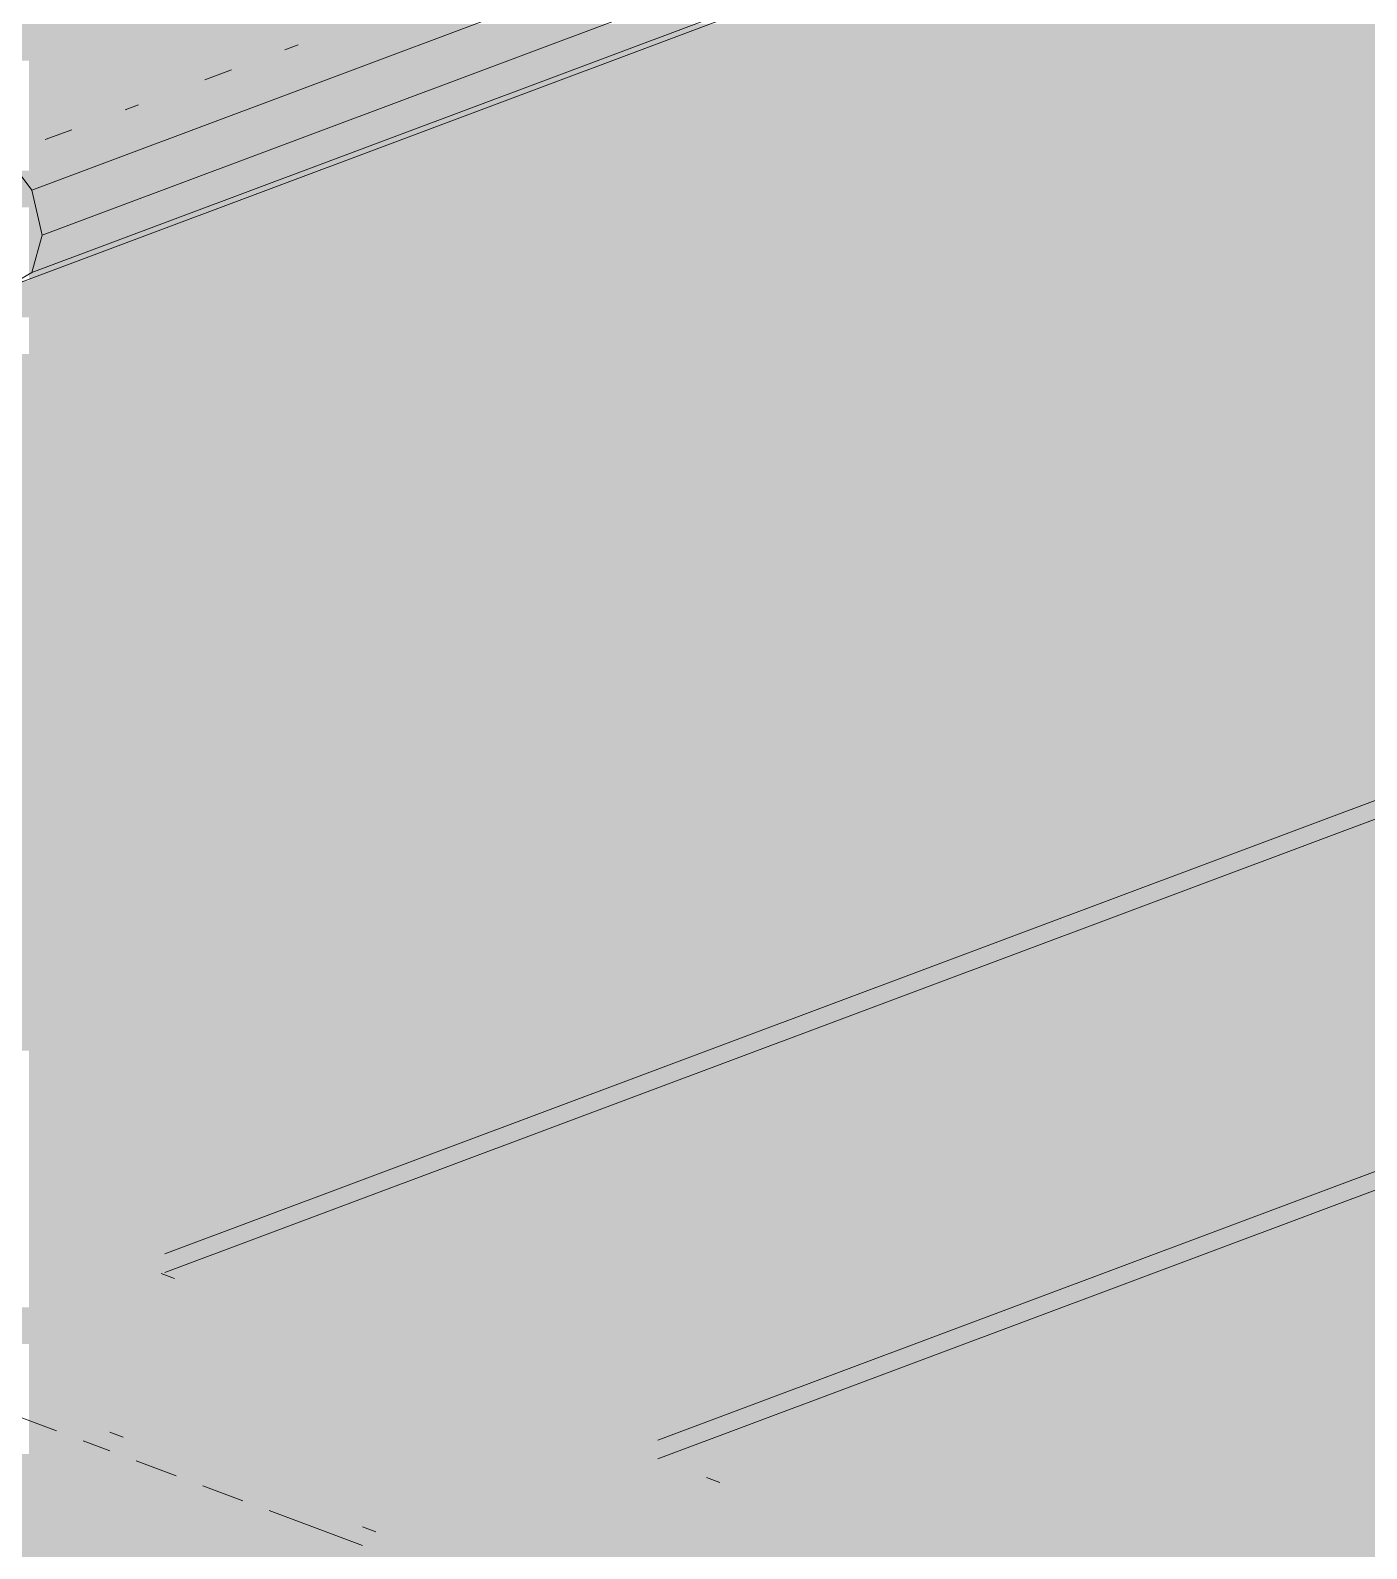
# Paper-space layout '03 3D Building and Roof' of a CAD drawing. Header units: millimetres. Extents: x 5 to 415, y 5 to 292.
# Drawn here: x 85.56 to 91.81, y 56.87 to 63.97 of the extents above; entities that cross this region are included whole.
import ezdxf

# ---------------------------------------------------------------- set-up
doc = ezdxf.new("R2010")
doc.units = ezdxf.units.MM
doc.layers.add('EXISTING', color=7, linetype='Continuous')
doc.layers.add('IMAGES', color=7, linetype='Continuous')

# ---------------------------------------------------------------- blocks, each defined once
blk = doc.blocks.new('SHEET_03')
at = {"layer": 'EXISTING', "color": 250, "lineweight": 9}
for p, q in [((85.5697, 63.2232), (109.993, 72.3723)), ((109.48, 71.9517), (85.6174, 63.0126)), ((85.4447, 62.7656), (109.1203, 71.6347)), ((85.5697, 62.8379), (109.1207, 71.6602)), ((86.7531, 63.8792), (86.8154, 63.9025)), ((86.3793, 63.7392), (86.5039, 63.7858)), ((86.0055, 63.5991), (86.0678, 63.6225)), ((85.6316, 63.4591), (85.7562, 63.5058)), ((85.5697, 63.2232), (85.4447, 63.3891)), ((85.6174, 63.0126), (85.5697, 63.2232)), ((86.1918, 58.2498), (99.277, 63.1516)), ((86.1918, 58.1624), (99.4016, 63.1109)), ((85.5697, 62.8379), (85.6174, 63.0126)), ((85.4447, 62.7656), (85.5697, 62.8379)), ((88.4973, 57.3799), (96.2861, 60.2977)), ((88.4973, 57.2925), (96.2238, 60.1869)), ((86.2366, 58.1357), (86.1745, 58.159)), ((85.6853, 57.4225), (85.4987, 57.4923)), ((85.934, 57.3293), (85.8096, 57.3759)), ((85.934, 57.4167), (85.9961, 57.3934)), ((86.2449, 57.2128), (86.0583, 57.2827)), ((86.5557, 57.0964), (86.3692, 57.1662)), ((88.7859, 57.1807), (88.7238, 57.204)), ((87.1153, 56.8867), (86.6801, 57.0498)), ((87.1153, 56.9741), (87.1775, 56.9508))]:
    blk.add_line(p, q, dxfattribs=at)
at = {"layer": 'IMAGES', "color": 7}
for points in [[(71.6756, 63.8286), (85.8987, 63.8286), (71.6756, 64), (85.8987, 64)], [(85.8987, 63.8286), (86.0701, 63.8286), (85.8987, 64), (86.0701, 64)], [(86.0701, 63.8286), (86.2415, 63.8286), (86.0701, 64), (86.2415, 64)], [(86.2415, 63.8286), (86.4128, 63.8286), (86.2415, 64), (86.4128, 64)], [(86.4128, 63.8286), (86.5842, 63.8286), (86.4128, 64), (86.5842, 64)], [(86.5842, 63.8286), (86.7556, 63.8286), (86.5842, 64), (86.7556, 64)], [(86.7556, 63.8286), (87.7837, 63.8286), (86.7556, 64), (87.7837, 64)], [(87.7837, 63.8286), (88.1265, 63.8286), (87.7837, 64), (88.1265, 64)], [(88.1265, 63.8286), (88.8119, 63.8286), (88.1265, 64), (88.8119, 64)], [(88.8119, 63.8286), (88.9833, 63.8286), (88.8119, 64), (88.9833, 64)], [(88.9833, 63.8286), (89.1546, 63.8286), (88.9833, 64), (89.1546, 64)], [(89.1546, 63.8286), (89.4974, 63.8286), (89.1546, 64), (89.4974, 64)], [(89.4974, 63.8286), (89.6687, 63.8286), (89.4974, 64), (89.6687, 64)], [(89.6687, 63.8286), (96.1805, 63.8286), (89.6687, 64), (96.1805, 64)], [(85.556, 63.6571), (85.7274, 63.6571), (85.556, 63.8286), (85.7274, 63.8286)], [(85.7274, 63.6571), (85.8987, 63.6571), (85.7274, 63.8286), (85.8987, 63.8286)], [(85.8987, 63.6571), (86.0701, 63.6571), (85.8987, 63.8286), (86.0701, 63.8286)], [(86.0701, 63.6571), (86.2415, 63.6571), (86.0701, 63.8286), (86.2415, 63.8286)], [(86.2415, 63.6571), (86.4128, 63.6571), (86.2415, 63.8286), (86.4128, 63.8286)], [(86.4128, 63.6571), (86.5842, 63.6571), (86.4128, 63.8286), (86.5842, 63.8286)], [(86.5842, 63.6571), (86.7556, 63.6571), (86.5842, 63.8286), (86.7556, 63.8286)], [(86.7556, 63.6571), (86.9269, 63.6571), (86.7556, 63.8286), (86.9269, 63.8286)], [(86.9269, 63.6571), (87.6124, 63.6571), (86.9269, 63.8286), (87.6124, 63.8286)], [(87.6124, 63.6571), (87.9551, 63.6571), (87.6124, 63.8286), (87.9551, 63.8286)], [(87.9551, 63.6571), (88.1265, 63.6571), (87.9551, 63.8286), (88.1265, 63.8286)], [(88.1265, 63.6571), (88.4692, 63.6571), (88.1265, 63.8286), (88.4692, 63.8286)], [(88.4692, 63.6571), (88.8119, 63.6571), (88.4692, 63.8286), (88.8119, 63.8286)], [(88.8119, 63.6571), (89.1546, 63.6571), (88.8119, 63.8286), (89.1546, 63.8286)], [(89.1546, 63.6571), (96.6946, 63.6571), (89.1546, 63.8286), (96.6946, 63.8286)], [(85.556, 63.4857), (85.7274, 63.4857), (85.556, 63.6571), (85.7274, 63.6571)], [(85.7274, 63.4857), (85.8987, 63.4857), (85.7274, 63.6571), (85.8987, 63.6571)], [(85.8987, 63.4857), (86.0701, 63.4857), (85.8987, 63.6571), (86.0701, 63.6571)], [(86.0701, 63.4857), (86.2415, 63.4857), (86.0701, 63.6571), (86.2415, 63.6571)], [(86.2415, 63.4857), (86.4128, 63.4857), (86.2415, 63.6571), (86.4128, 63.6571)], [(86.4128, 63.4857), (86.5842, 63.4857), (86.4128, 63.6571), (86.5842, 63.6571)], [(86.5842, 63.4857), (87.0983, 63.4857), (86.5842, 63.6571), (87.0983, 63.6571)], [(87.0983, 63.4857), (87.441, 63.4857), (87.0983, 63.6571), (87.441, 63.6571)], [(87.441, 63.4857), (87.7837, 63.4857), (87.441, 63.6571), (87.7837, 63.6571)], [(87.7837, 63.4857), (87.9551, 63.4857), (87.7837, 63.6571), (87.9551, 63.6571)], [(87.9551, 63.4857), (88.1265, 63.4857), (87.9551, 63.6571), (88.1265, 63.6571)], [(88.1265, 63.4857), (88.2978, 63.4857), (88.1265, 63.6571), (88.2978, 63.6571)], [(88.2978, 63.4857), (88.4692, 63.4857), (88.2978, 63.6571), (88.4692, 63.6571)], [(88.4692, 63.4857), (88.8119, 63.4857), (88.4692, 63.6571), (88.8119, 63.6571)], [(88.8119, 63.4857), (97.0373, 63.4857), (88.8119, 63.6571), (97.0373, 63.6571)], [(85.556, 63.3143), (85.7274, 63.3143), (85.556, 63.4857), (85.7274, 63.4857)], [(85.7274, 63.3143), (85.8987, 63.3143), (85.7274, 63.4857), (85.8987, 63.4857)], [(85.8987, 63.3143), (86.2415, 63.3143), (85.8987, 63.4857), (86.2415, 63.4857)], [(86.2415, 63.3143), (86.5842, 63.3143), (86.2415, 63.4857), (86.5842, 63.4857)], [(86.5842, 63.3143), (86.7556, 63.3143), (86.5842, 63.4857), (86.7556, 63.4857)], [(86.7556, 63.3143), (86.9269, 63.3143), (86.7556, 63.4857), (86.9269, 63.4857)], [(86.9269, 63.3143), (87.2696, 63.3143), (86.9269, 63.4857), (87.2696, 63.4857)], [(87.2696, 63.3143), (87.6124, 63.3143), (87.2696, 63.4857), (87.6124, 63.4857)], [(87.6124, 63.3143), (87.7837, 63.3143), (87.6124, 63.4857), (87.7837, 63.4857)], [(87.7837, 63.3143), (88.1265, 63.3143), (87.7837, 63.4857), (88.1265, 63.4857)], [(88.1265, 63.3143), (97.0373, 63.3143), (88.1265, 63.4857), (97.0373, 63.4857)], [(85.3846, 63.1429), (86.0701, 63.1429), (85.3846, 63.3143), (86.0701, 63.3143)], [(86.0701, 63.1429), (86.5842, 63.1429), (86.0701, 63.3143), (86.5842, 63.3143)], [(86.5842, 63.1429), (86.9269, 63.1429), (86.5842, 63.3143), (86.9269, 63.3143)], [(86.9269, 63.1429), (87.0983, 63.1429), (86.9269, 63.3143), (87.0983, 63.3143)], [(87.0983, 63.1429), (87.2696, 63.1429), (87.0983, 63.3143), (87.2696, 63.3143)], [(87.2696, 63.1429), (87.6124, 63.1429), (87.2696, 63.3143), (87.6124, 63.3143)], [(87.6124, 63.1429), (87.7837, 63.1429), (87.6124, 63.3143), (87.7837, 63.3143)], [(87.7837, 63.1429), (96.6946, 63.1429), (87.7837, 63.3143), (96.6946, 63.3143)], [(85.556, 62.9714), (85.8987, 62.9714), (85.556, 63.1429), (85.8987, 63.1429)], [(85.8987, 62.9714), (86.5842, 62.9714), (85.8987, 63.1429), (86.5842, 63.1429)], [(86.5842, 62.9714), (86.7556, 62.9714), (86.5842, 63.1429), (86.7556, 63.1429)], [(86.7556, 62.9714), (86.9269, 62.9714), (86.7556, 63.1429), (86.9269, 63.1429)], [(86.9269, 62.9714), (87.0983, 62.9714), (86.9269, 63.1429), (87.0983, 63.1429)], [(87.0983, 62.9714), (87.2696, 62.9714), (87.0983, 63.1429), (87.2696, 63.1429)], [(87.2696, 62.9714), (96.0092, 62.9714), (87.2696, 63.1429), (96.0092, 63.1429)], [(85.556, 62.8), (85.7274, 62.8), (85.556, 62.9714), (85.7274, 62.9714)], [(85.7274, 62.8), (85.8987, 62.8), (85.7274, 62.9714), (85.8987, 62.9714)], [(85.8987, 62.8), (86.2415, 62.8), (85.8987, 62.9714), (86.2415, 62.9714)], [(86.2415, 62.8), (86.5842, 62.8), (86.2415, 62.9714), (86.5842, 62.9714)], [(86.5842, 62.8), (86.7556, 62.8), (86.5842, 62.9714), (86.7556, 62.9714)], [(86.7556, 62.8), (95.8378, 62.8), (86.7556, 62.9714), (95.8378, 62.9714)], [(85.3846, 62.6286), (85.8987, 62.6286), (85.3846, 62.8), (85.8987, 62.8)], [(85.8987, 62.6286), (86.2415, 62.6286), (85.8987, 62.8), (86.2415, 62.8)], [(86.2415, 62.6286), (86.5842, 62.6286), (86.2415, 62.8), (86.5842, 62.8)], [(86.5842, 62.6286), (95.1523, 62.6286), (86.5842, 62.8), (95.1523, 62.8)], [(85.556, 62.4571), (85.8987, 62.4571), (85.556, 62.6286), (85.8987, 62.6286)], [(85.8987, 62.4571), (94.6383, 62.4571), (85.8987, 62.6286), (94.6383, 62.6286)], [(75.6169, 62.2857), (94.2955, 62.2857), (75.6169, 62.4571), (94.2955, 62.4571)], [(76.3024, 62.1143), (93.7814, 62.1143), (76.3024, 62.2857), (93.7814, 62.2857)], [(76.6451, 61.9429), (93.2674, 61.9429), (76.6451, 62.1143), (93.2674, 62.1143)], [(76.9879, 61.7714), (92.9246, 61.7714), (76.9879, 61.9429), (92.9246, 61.9429)], [(77.5019, 61.6), (92.4105, 61.6), (77.5019, 61.7714), (92.4105, 61.7714)], [(78.1874, 61.4286), (92.0678, 61.4286), (78.1874, 61.6), (92.0678, 61.6)], [(78.3588, 61.2571), (91.7251, 61.2571), (78.3588, 61.4286), (91.7251, 61.4286)], [(91.7251, 61.0857), (91.8964, 61.0857), (91.7251, 61.4286), (91.8964, 61.4286)], [(78.8728, 61.0857), (91.0396, 61.0857), (78.8728, 61.2571), (91.0396, 61.2571)], [(91.0396, 61.0857), (91.211, 61.0857), (91.0396, 61.2571), (91.211, 61.2571)], [(91.211, 61.0857), (91.3824, 61.0857), (91.211, 61.2571), (91.3824, 61.2571)], [(91.3824, 61.0857), (91.5537, 61.0857), (91.3824, 61.2571), (91.5537, 61.2571)], [(91.5537, 61.0857), (91.7251, 61.0857), (91.5537, 61.2571), (91.7251, 61.2571)], [(79.2156, 60.9143), (90.6969, 60.9143), (79.2156, 61.0857), (90.6969, 61.0857)], [(90.6969, 60.9143), (91.0396, 60.9143), (90.6969, 61.0857), (91.0396, 61.0857)], [(91.0396, 60.9143), (91.211, 60.9143), (91.0396, 61.0857), (91.211, 61.0857)], [(91.211, 60.9143), (91.3824, 60.9143), (91.211, 61.0857), (91.3824, 61.0857)], [(91.3824, 60.9143), (91.5537, 60.9143), (91.3824, 61.0857), (91.5537, 61.0857)], [(91.5537, 60.9143), (91.7251, 60.9143), (91.5537, 61.0857), (91.7251, 61.0857)], [(91.7251, 60.9143), (92.0678, 60.9143), (91.7251, 61.0857), (92.0678, 61.0857)], [(79.901, 60.7429), (90.0115, 60.7429), (79.901, 60.9143), (90.0115, 60.9143)], [(90.0115, 60.7429), (90.3542, 60.7429), (90.0115, 60.9143), (90.3542, 60.9143)], [(90.3542, 60.7429), (90.5255, 60.7429), (90.3542, 60.9143), (90.5255, 60.9143)], [(90.5255, 60.7429), (90.6969, 60.7429), (90.5255, 60.9143), (90.6969, 60.9143)], [(90.6969, 60.7429), (90.8683, 60.7429), (90.6969, 60.9143), (90.8683, 60.9143)], [(90.8683, 60.7429), (91.0396, 60.7429), (90.8683, 60.9143), (91.0396, 60.9143)], [(91.0396, 60.7429), (91.211, 60.7429), (91.0396, 60.9143), (91.211, 60.9143)], [(91.211, 60.7429), (92.4105, 60.7429), (91.211, 60.9143), (92.4105, 60.9143)], [(80.4151, 60.5714), (89.8401, 60.5714), (80.4151, 60.7429), (89.8401, 60.7429)], [(89.8401, 60.5714), (90.0115, 60.5714), (89.8401, 60.7429), (90.0115, 60.7429)], [(90.0115, 60.5714), (90.3542, 60.5714), (90.0115, 60.7429), (90.3542, 60.7429)], [(90.3542, 60.5714), (90.5255, 60.5714), (90.3542, 60.7429), (90.5255, 60.7429)], [(90.5255, 60.5714), (90.6969, 60.5714), (90.5255, 60.7429), (90.6969, 60.7429)], [(90.6969, 60.5714), (90.8683, 60.5714), (90.6969, 60.7429), (90.8683, 60.7429)], [(90.8683, 60.5714), (91.8964, 60.5714), (90.8683, 60.7429), (91.8964, 60.7429)], [(80.7578, 60.4), (89.326, 60.4), (80.7578, 60.5714), (89.326, 60.5714)], [(89.326, 60.4), (89.4974, 60.4), (89.326, 60.5714), (89.4974, 60.5714)], [(89.4974, 60.4), (89.6687, 60.4), (89.4974, 60.5714), (89.6687, 60.5714)], [(89.6687, 60.4), (89.8401, 60.4), (89.6687, 60.5714), (89.8401, 60.5714)], [(89.8401, 60.4), (90.0115, 60.4), (89.8401, 60.5714), (90.0115, 60.5714)], [(90.0115, 60.4), (90.1828, 60.4), (90.0115, 60.5714), (90.1828, 60.5714)], [(90.1828, 60.4), (90.3542, 60.4), (90.1828, 60.5714), (90.3542, 60.5714)], [(90.3542, 60.4), (90.5255, 60.4), (90.3542, 60.5714), (90.5255, 60.5714)], [(90.5255, 60.4), (91.5537, 60.4), (90.5255, 60.5714), (91.5537, 60.5714)], [(91.5537, 60.4), (91.7251, 60.4), (91.5537, 60.5714), (91.7251, 60.5714)], [(91.7251, 60.4), (91.8964, 60.4), (91.7251, 60.5714), (91.8964, 60.5714)], [(81.2719, 60.2286), (88.6405, 60.2286), (81.2719, 60.4), (88.6405, 60.4)], [(88.6405, 60.2286), (88.8119, 60.2286), (88.6405, 60.4), (88.8119, 60.4)], [(88.8119, 60.2286), (88.9833, 60.2286), (88.8119, 60.4), (88.9833, 60.4)], [(88.9833, 60.2286), (89.1546, 60.2286), (88.9833, 60.4), (89.1546, 60.4)], [(89.1546, 60.2286), (89.326, 60.2286), (89.1546, 60.4), (89.326, 60.4)], [(89.326, 60.2286), (89.6687, 60.2286), (89.326, 60.4), (89.6687, 60.4)], [(89.6687, 60.2286), (90.0115, 60.2286), (89.6687, 60.4), (90.0115, 60.4)], [(90.0115, 60.2286), (90.3542, 60.2286), (90.0115, 60.4), (90.3542, 60.4)], [(90.3542, 60.2286), (91.0396, 60.2286), (90.3542, 60.4), (91.0396, 60.4)], [(91.0396, 60.2286), (91.211, 60.2286), (91.0396, 60.4), (91.211, 60.4)], [(91.211, 60.2286), (91.3824, 60.2286), (91.211, 60.4), (91.3824, 60.4)], [(91.3824, 60.2286), (91.5537, 60.2286), (91.3824, 60.4), (91.5537, 60.4)], [(91.5537, 60.2286), (91.7251, 60.2286), (91.5537, 60.4), (91.7251, 60.4)], [(91.7251, 60.0571), (91.8964, 60.0571), (91.7251, 60.4), (91.8964, 60.4)], [(81.4433, 60.0571), (88.6405, 60.0571), (81.4433, 60.2286), (88.6405, 60.2286)], [(88.6405, 60.0571), (88.9833, 60.0571), (88.6405, 60.2286), (88.9833, 60.2286)], [(88.9833, 60.0571), (89.1546, 60.0571), (88.9833, 60.2286), (89.1546, 60.2286)], [(89.1546, 60.0571), (89.326, 60.0571), (89.1546, 60.2286), (89.326, 60.2286)], [(89.326, 60.0571), (89.4974, 60.0571), (89.326, 60.2286), (89.4974, 60.2286)], [(89.4974, 60.0571), (90.6969, 60.0571), (89.4974, 60.2286), (90.6969, 60.2286)], [(90.6969, 60.0571), (90.8683, 60.0571), (90.6969, 60.2286), (90.8683, 60.2286)], [(90.8683, 60.0571), (91.0396, 60.0571), (90.8683, 60.2286), (91.0396, 60.2286)], [(91.0396, 60.0571), (91.211, 60.0571), (91.0396, 60.2286), (91.211, 60.2286)], [(91.211, 60.0571), (91.3824, 60.0571), (91.211, 60.2286), (91.3824, 60.2286)], [(91.3824, 60.0571), (91.7251, 60.0571), (91.3824, 60.2286), (91.7251, 60.2286)], [(82.1287, 59.8857), (87.9551, 59.8857), (82.1287, 60.0571), (87.9551, 60.0571)], [(87.9551, 59.8857), (88.1265, 59.8857), (87.9551, 60.0571), (88.1265, 60.0571)], [(88.1265, 59.7143), (88.2978, 59.7143), (88.1265, 60.0571), (88.2978, 60.0571)], [(88.2978, 59.8857), (88.4692, 59.8857), (88.2978, 60.0571), (88.4692, 60.0571)], [(88.4692, 59.8857), (88.6405, 59.8857), (88.4692, 60.0571), (88.6405, 60.0571)], [(88.6405, 59.8857), (88.8119, 59.8857), (88.6405, 60.0571), (88.8119, 60.0571)], [(88.8119, 59.8857), (88.9833, 59.8857), (88.8119, 60.0571), (88.9833, 60.0571)], [(88.9833, 59.8857), (89.1546, 59.8857), (88.9833, 60.0571), (89.1546, 60.0571)], [(89.1546, 59.8857), (90.1828, 59.8857), (89.1546, 60.0571), (90.1828, 60.0571)], [(90.1828, 59.8857), (90.3542, 59.8857), (90.1828, 60.0571), (90.3542, 60.0571)], [(90.3542, 59.8857), (90.5255, 59.8857), (90.3542, 60.0571), (90.5255, 60.0571)], [(90.5255, 59.8857), (90.6969, 59.8857), (90.5255, 60.0571), (90.6969, 60.0571)], [(90.6969, 59.8857), (90.8683, 59.8857), (90.6969, 60.0571), (90.8683, 60.0571)], [(90.8683, 59.8857), (91.0396, 59.8857), (90.8683, 60.0571), (91.0396, 60.0571)], [(91.0396, 59.8857), (91.211, 59.8857), (91.0396, 60.0571), (91.211, 60.0571)], [(91.211, 59.8857), (91.3824, 59.8857), (91.211, 60.0571), (91.3824, 60.0571)], [(91.3824, 59.8857), (91.5537, 59.8857), (91.3824, 60.0571), (91.5537, 60.0571)], [(91.5537, 59.8857), (91.7251, 59.8857), (91.5537, 60.0571), (91.7251, 60.0571)], [(91.7251, 59.8857), (92.0678, 59.8857), (91.7251, 60.0571), (92.0678, 60.0571)], [(82.6428, 59.7143), (87.7837, 59.7143), (82.6428, 59.8857), (87.7837, 59.8857)], [(87.7837, 59.7143), (87.9551, 59.7143), (87.7837, 59.8857), (87.9551, 59.8857)], [(87.9551, 59.7143), (88.1265, 59.7143), (87.9551, 59.8857), (88.1265, 59.8857)], [(88.2978, 59.7143), (88.4692, 59.7143), (88.2978, 59.8857), (88.4692, 59.8857)], [(88.4692, 59.7143), (88.9833, 59.7143), (88.4692, 59.8857), (88.9833, 59.8857)], [(88.9833, 59.7143), (89.6687, 59.7143), (88.9833, 59.8857), (89.6687, 59.8857)], [(89.6687, 59.7143), (89.8401, 59.7143), (89.6687, 59.8857), (89.8401, 59.8857)], [(89.8401, 59.7143), (90.0115, 59.7143), (89.8401, 59.8857), (90.0115, 59.8857)], [(90.0115, 59.7143), (90.1828, 59.7143), (90.0115, 59.8857), (90.1828, 59.8857)], [(90.1828, 59.7143), (90.3542, 59.7143), (90.1828, 59.8857), (90.3542, 59.8857)], [(90.3542, 59.5429), (90.5255, 59.5429), (90.3542, 59.8857), (90.5255, 59.8857)], [(90.5255, 59.7143), (90.6969, 59.7143), (90.5255, 59.8857), (90.6969, 59.8857)], [(90.6969, 59.7143), (91.0396, 59.7143), (90.6969, 59.8857), (91.0396, 59.8857)], [(91.0396, 59.7143), (91.3824, 59.7143), (91.0396, 59.8857), (91.3824, 59.8857)], [(91.3824, 59.7143), (91.7251, 59.7143), (91.3824, 59.8857), (91.7251, 59.8857)], [(91.7251, 59.7143), (93.2674, 59.7143), (91.7251, 59.8857), (93.2674, 59.8857)], [(82.9856, 59.5429), (86.9269, 59.5429), (82.9856, 59.7143), (86.9269, 59.7143)], [(86.9269, 59.5429), (87.441, 59.5429), (86.9269, 59.7143), (87.441, 59.7143)], [(87.441, 59.5429), (87.6124, 59.5429), (87.441, 59.7143), (87.6124, 59.7143)], [(87.6124, 59.5429), (87.7837, 59.5429), (87.6124, 59.7143), (87.7837, 59.7143)], [(87.7837, 59.5429), (88.1265, 59.5429), (87.7837, 59.7143), (88.1265, 59.7143)], [(88.1265, 59.5429), (88.2978, 59.5429), (88.1265, 59.7143), (88.2978, 59.7143)], [(88.2978, 59.5429), (89.1546, 59.5429), (88.2978, 59.7143), (89.1546, 59.7143)], [(89.1546, 59.5429), (89.326, 59.5429), (89.1546, 59.7143), (89.326, 59.7143)], [(89.326, 59.5429), (89.4974, 59.5429), (89.326, 59.7143), (89.4974, 59.7143)], [(89.4974, 59.5429), (89.6687, 59.5429), (89.4974, 59.7143), (89.6687, 59.7143)], [(89.6687, 59.5429), (89.8401, 59.5429), (89.6687, 59.7143), (89.8401, 59.7143)], [(89.8401, 59.5429), (90.3542, 59.5429), (89.8401, 59.7143), (90.3542, 59.7143)], [(90.5255, 59.5429), (90.6969, 59.5429), (90.5255, 59.7143), (90.6969, 59.7143)], [(90.6969, 59.5429), (91.0396, 59.5429), (90.6969, 59.7143), (91.0396, 59.7143)], [(91.0396, 59.5429), (92.7533, 59.5429), (91.0396, 59.7143), (92.7533, 59.7143)], [(83.4997, 59.3714), (86.4128, 59.3714), (83.4997, 59.5429), (86.4128, 59.5429)], [(86.4128, 59.3714), (86.9269, 59.3714), (86.4128, 59.5429), (86.9269, 59.5429)], [(86.9269, 59.3714), (87.2696, 59.3714), (86.9269, 59.5429), (87.2696, 59.5429)], [(87.2696, 59.3714), (87.441, 59.3714), (87.2696, 59.5429), (87.441, 59.5429)], [(87.441, 59.3714), (88.8119, 59.3714), (87.441, 59.5429), (88.8119, 59.5429)], [(88.8119, 59.3714), (88.9833, 59.3714), (88.8119, 59.5429), (88.9833, 59.5429)], [(88.9833, 59.3714), (89.1546, 59.3714), (88.9833, 59.5429), (89.1546, 59.5429)], [(89.1546, 59.3714), (89.326, 59.3714), (89.1546, 59.5429), (89.326, 59.5429)], [(89.326, 59.3714), (89.4974, 59.3714), (89.326, 59.5429), (89.4974, 59.5429)], [(89.4974, 59.2), (89.6687, 59.2), (89.4974, 59.5429), (89.6687, 59.5429)], [(89.6687, 59.3714), (89.8401, 59.3714), (89.6687, 59.5429), (89.8401, 59.5429)], [(89.8401, 59.3714), (90.0115, 59.3714), (89.8401, 59.5429), (90.0115, 59.5429)], [(90.0115, 59.3714), (90.1828, 59.3714), (90.0115, 59.5429), (90.1828, 59.5429)], [(90.1828, 59.3714), (90.6969, 59.3714), (90.1828, 59.5429), (90.6969, 59.5429)], [(90.6969, 59.3714), (92.2392, 59.3714), (90.6969, 59.5429), (92.2392, 59.5429)], [(84.1851, 59.2), (86.0701, 59.2), (84.1851, 59.3714), (86.0701, 59.3714)], [(86.0701, 59.2), (86.2415, 59.2), (86.0701, 59.3714), (86.2415, 59.3714)], [(86.2415, 59.2), (86.4128, 59.2), (86.2415, 59.3714), (86.4128, 59.3714)], [(86.4128, 59.2), (86.7556, 59.2), (86.4128, 59.3714), (86.7556, 59.3714)], [(86.7556, 59.2), (86.9269, 59.2), (86.7556, 59.3714), (86.9269, 59.3714)], [(86.9269, 59.2), (87.2696, 59.2), (86.9269, 59.3714), (87.2696, 59.3714)], [(87.2696, 59.2), (87.441, 59.2), (87.2696, 59.3714), (87.441, 59.3714)], [(87.441, 59.2), (88.2978, 59.2), (87.441, 59.3714), (88.2978, 59.3714)], [(88.2978, 59.2), (88.4692, 59.2), (88.2978, 59.3714), (88.4692, 59.3714)], [(88.4692, 59.2), (88.6405, 59.2), (88.4692, 59.3714), (88.6405, 59.3714)], [(88.6405, 59.2), (88.8119, 59.2), (88.6405, 59.3714), (88.8119, 59.3714)], [(88.8119, 59.2), (88.9833, 59.2), (88.8119, 59.3714), (88.9833, 59.3714)], [(88.9833, 59.2), (89.4974, 59.2), (88.9833, 59.3714), (89.4974, 59.3714)], [(89.6687, 59.2), (89.8401, 59.2), (89.6687, 59.3714), (89.8401, 59.3714)], [(89.8401, 59.2), (90.1828, 59.2), (89.8401, 59.3714), (90.1828, 59.3714)], [(90.1828, 59.2), (91.8964, 59.2), (90.1828, 59.3714), (91.8964, 59.3714)], [(85.556, 59.0286), (86.0701, 59.0286), (85.556, 59.2), (86.0701, 59.2)], [(86.0701, 59.0286), (86.2415, 59.0286), (86.0701, 59.2), (86.2415, 59.2)], [(86.2415, 59.0286), (86.4128, 59.0286), (86.2415, 59.2), (86.4128, 59.2)], [(86.4128, 59.0286), (86.5842, 59.0286), (86.4128, 59.2), (86.5842, 59.2)], [(86.5842, 59.0286), (86.7556, 59.0286), (86.5842, 59.2), (86.7556, 59.2)], [(86.7556, 59.0286), (86.9269, 59.0286), (86.7556, 59.2), (86.9269, 59.2)], [(86.9269, 59.0286), (87.7837, 59.0286), (86.9269, 59.2), (87.7837, 59.2)], [(87.7837, 59.0286), (87.9551, 59.0286), (87.7837, 59.2), (87.9551, 59.2)], [(87.9551, 59.0286), (88.1265, 59.0286), (87.9551, 59.2), (88.1265, 59.2)], [(88.1265, 59.0286), (88.2978, 59.0286), (88.1265, 59.2), (88.2978, 59.2)], [(88.2978, 59.0286), (88.4692, 59.0286), (88.2978, 59.2), (88.4692, 59.2)], [(88.4692, 59.0286), (88.6405, 59.0286), (88.4692, 59.2), (88.6405, 59.2)], [(88.6405, 59.0286), (88.8119, 59.0286), (88.6405, 59.2), (88.8119, 59.2)], [(88.8119, 59.0286), (88.9833, 59.0286), (88.8119, 59.2), (88.9833, 59.2)], [(88.9833, 59.0286), (89.1546, 59.0286), (88.9833, 59.2), (89.1546, 59.2)], [(89.1546, 59.0286), (89.326, 59.0286), (89.1546, 59.2), (89.326, 59.2)], [(89.326, 59.0286), (89.8401, 59.0286), (89.326, 59.2), (89.8401, 59.2)], [(89.8401, 59.0286), (91.3824, 59.0286), (89.8401, 59.2), (91.3824, 59.2)], [(91.3824, 59.0286), (91.7251, 59.0286), (91.3824, 59.2), (91.7251, 59.2)], [(91.7251, 59.0286), (91.8964, 59.0286), (91.7251, 59.2), (91.8964, 59.2)], [(85.556, 58.8571), (85.8987, 58.8571), (85.556, 59.0286), (85.8987, 59.0286)], [(85.8987, 58.8571), (86.4128, 58.8571), (85.8987, 59.0286), (86.4128, 59.0286)], [(86.4128, 58.8571), (86.7556, 58.8571), (86.4128, 59.0286), (86.7556, 59.0286)], [(86.7556, 58.8571), (87.2696, 58.8571), (86.7556, 59.0286), (87.2696, 59.0286)], [(87.2696, 58.8571), (87.6124, 58.8571), (87.2696, 59.0286), (87.6124, 59.0286)], [(87.6124, 58.8571), (87.7837, 58.8571), (87.6124, 59.0286), (87.7837, 59.0286)], [(87.7837, 58.8571), (87.9551, 58.8571), (87.7837, 59.0286), (87.9551, 59.0286)], [(87.9551, 58.8571), (88.1265, 58.8571), (87.9551, 59.0286), (88.1265, 59.0286)], [(88.1265, 58.8571), (88.2978, 58.8571), (88.1265, 59.0286), (88.2978, 59.0286)], [(88.2978, 58.8571), (88.4692, 58.8571), (88.2978, 59.0286), (88.4692, 59.0286)], [(88.4692, 58.8571), (88.8119, 58.8571), (88.4692, 59.0286), (88.8119, 59.0286)], [(88.8119, 58.8571), (88.9833, 58.8571), (88.8119, 59.0286), (88.9833, 59.0286)], [(88.9833, 58.8571), (89.1546, 58.8571), (88.9833, 59.0286), (89.1546, 59.0286)], [(89.1546, 58.8571), (89.326, 58.8571), (89.1546, 59.0286), (89.326, 59.0286)], [(89.326, 58.8571), (90.8683, 58.8571), (89.326, 59.0286), (90.8683, 59.0286)], [(90.8683, 58.8571), (91.0396, 58.8571), (90.8683, 59.0286), (91.0396, 59.0286)], [(91.0396, 58.8571), (91.211, 58.8571), (91.0396, 59.0286), (91.211, 59.0286)], [(91.211, 58.8571), (91.3824, 58.8571), (91.211, 59.0286), (91.3824, 59.0286)], [(91.3824, 58.8571), (91.5537, 58.8571), (91.3824, 59.0286), (91.5537, 59.0286)], [(91.5537, 58.8571), (91.7251, 58.8571), (91.5537, 59.0286), (91.7251, 59.0286)], [(91.7251, 58.8571), (92.0678, 58.8571), (91.7251, 59.0286), (92.0678, 59.0286)], [(85.556, 58.6857), (85.8987, 58.6857), (85.556, 58.8571), (85.8987, 58.8571)], [(85.8987, 58.6857), (86.0701, 58.6857), (85.8987, 58.8571), (86.0701, 58.8571)], [(86.0701, 58.6857), (86.9269, 58.6857), (86.0701, 58.8571), (86.9269, 58.8571)], [(86.9269, 58.6857), (87.0983, 58.6857), (86.9269, 58.8571), (87.0983, 58.8571)], [(87.0983, 58.6857), (87.2696, 58.6857), (87.0983, 58.8571), (87.2696, 58.8571)], [(87.2696, 58.6857), (87.441, 58.6857), (87.2696, 58.8571), (87.441, 58.8571)], [(87.441, 58.6857), (87.6124, 58.6857), (87.441, 58.8571), (87.6124, 58.8571)], [(87.6124, 58.6857), (87.7837, 58.6857), (87.6124, 58.8571), (87.7837, 58.8571)], [(87.7837, 58.6857), (87.9551, 58.6857), (87.7837, 58.8571), (87.9551, 58.8571)], [(87.9551, 58.6857), (88.1265, 58.6857), (87.9551, 58.8571), (88.1265, 58.8571)], [(88.1265, 58.6857), (88.2978, 58.6857), (88.1265, 58.8571), (88.2978, 58.8571)], [(88.2978, 58.6857), (88.4692, 58.6857), (88.2978, 58.8571), (88.4692, 58.8571)], [(88.4692, 58.6857), (88.8119, 58.6857), (88.4692, 58.8571), (88.8119, 58.8571)], [(88.8119, 58.6857), (90.5255, 58.6857), (88.8119, 58.8571), (90.5255, 58.8571)], [(90.5255, 58.6857), (90.6969, 58.6857), (90.5255, 58.8571), (90.6969, 58.8571)], [(90.6969, 58.6857), (90.8683, 58.6857), (90.6969, 58.8571), (90.8683, 58.8571)], [(90.8683, 58.6857), (91.0396, 58.6857), (90.8683, 58.8571), (91.0396, 58.8571)], [(91.0396, 58.6857), (91.211, 58.6857), (91.0396, 58.8571), (91.211, 58.8571)], [(91.211, 58.6857), (91.3824, 58.6857), (91.211, 58.8571), (91.3824, 58.8571)], [(91.3824, 58.6857), (91.5537, 58.6857), (91.3824, 58.8571), (91.5537, 58.8571)], [(91.5537, 58.6857), (91.7251, 58.6857), (91.5537, 58.8571), (91.7251, 58.8571)], [(91.7251, 58.6857), (91.8964, 58.6857), (91.7251, 58.8571), (91.8964, 58.8571)], [(85.556, 58.5143), (85.8987, 58.5143), (85.556, 58.6857), (85.8987, 58.6857)], [(85.8987, 58.5143), (86.4128, 58.5143), (85.8987, 58.6857), (86.4128, 58.6857)], [(86.4128, 58.5143), (86.5842, 58.5143), (86.4128, 58.6857), (86.5842, 58.6857)], [(86.5842, 58.5143), (86.7556, 58.5143), (86.5842, 58.6857), (86.7556, 58.6857)], [(86.7556, 58.5143), (86.9269, 58.5143), (86.7556, 58.6857), (86.9269, 58.6857)], [(86.9269, 58.5143), (87.0983, 58.5143), (86.9269, 58.6857), (87.0983, 58.6857)], [(87.0983, 58.3429), (87.2696, 58.3429), (87.0983, 58.6857), (87.2696, 58.6857)], [(87.2696, 58.5143), (87.6124, 58.5143), (87.2696, 58.6857), (87.6124, 58.6857)], [(87.6124, 58.5143), (87.7837, 58.5143), (87.6124, 58.6857), (87.7837, 58.6857)], [(87.7837, 58.5143), (87.9551, 58.5143), (87.7837, 58.6857), (87.9551, 58.6857)], [(87.9551, 58.5143), (88.4692, 58.5143), (87.9551, 58.6857), (88.4692, 58.6857)], [(88.4692, 58.5143), (90.0115, 58.5143), (88.4692, 58.6857), (90.0115, 58.6857)], [(90.0115, 58.5143), (90.1828, 58.5143), (90.0115, 58.6857), (90.1828, 58.6857)], [(90.1828, 58.5143), (90.3542, 58.5143), (90.1828, 58.6857), (90.3542, 58.6857)], [(90.3542, 58.5143), (90.5255, 58.5143), (90.3542, 58.6857), (90.5255, 58.6857)], [(90.5255, 58.5143), (90.6969, 58.5143), (90.5255, 58.6857), (90.6969, 58.6857)], [(90.6969, 58.5143), (90.8683, 58.5143), (90.6969, 58.6857), (90.8683, 58.6857)], [(90.8683, 58.5143), (91.0396, 58.5143), (90.8683, 58.6857), (91.0396, 58.6857)], [(91.0396, 58.5143), (91.211, 58.5143), (91.0396, 58.6857), (91.211, 58.6857)], [(91.211, 58.5143), (91.3824, 58.5143), (91.211, 58.6857), (91.3824, 58.6857)], [(91.3824, 58.5143), (91.5537, 58.5143), (91.3824, 58.6857), (91.5537, 58.6857)], [(91.5537, 58.5143), (91.7251, 58.5143), (91.5537, 58.6857), (91.7251, 58.6857)], [(91.7251, 58.5143), (91.8964, 58.5143), (91.7251, 58.6857), (91.8964, 58.6857)], [(85.556, 58.1714), (85.7274, 58.1714), (85.556, 58.5143), (85.7274, 58.5143)], [(85.7274, 58.1714), (85.8987, 58.1714), (85.7274, 58.5143), (85.8987, 58.5143)], [(85.8987, 58.3429), (86.0701, 58.3429), (85.8987, 58.5143), (86.0701, 58.5143)], [(86.0701, 58.3429), (86.2415, 58.3429), (86.0701, 58.5143), (86.2415, 58.5143)], [(86.2415, 58.3429), (86.4128, 58.3429), (86.2415, 58.5143), (86.4128, 58.5143)], [(86.4128, 58.3429), (86.5842, 58.3429), (86.4128, 58.5143), (86.5842, 58.5143)], [(86.5842, 58.3429), (86.7556, 58.3429), (86.5842, 58.5143), (86.7556, 58.5143)], [(86.7556, 58.3429), (87.0983, 58.3429), (86.7556, 58.5143), (87.0983, 58.5143)], [(87.2696, 58.3429), (87.6124, 58.3429), (87.2696, 58.5143), (87.6124, 58.5143)], [(87.6124, 58.3429), (87.7837, 58.3429), (87.6124, 58.5143), (87.7837, 58.5143)], [(87.7837, 58.3429), (89.6687, 58.3429), (87.7837, 58.5143), (89.6687, 58.5143)], [(89.6687, 58.3429), (90.0115, 58.3429), (89.6687, 58.5143), (90.0115, 58.5143)], [(90.0115, 58.3429), (90.1828, 58.3429), (90.0115, 58.5143), (90.1828, 58.5143)], [(90.1828, 58.3429), (90.3542, 58.3429), (90.1828, 58.5143), (90.3542, 58.5143)], [(90.3542, 58.3429), (90.6969, 58.3429), (90.3542, 58.5143), (90.6969, 58.5143)], [(90.6969, 58.3429), (90.8683, 58.3429), (90.6969, 58.5143), (90.8683, 58.5143)], [(90.8683, 58.3429), (91.0396, 58.3429), (90.8683, 58.5143), (91.0396, 58.5143)], [(91.0396, 58.3429), (91.211, 58.3429), (91.0396, 58.5143), (91.211, 58.5143)], [(91.211, 58.3429), (91.3824, 58.3429), (91.211, 58.5143), (91.3824, 58.5143)], [(91.3824, 58.3429), (91.8964, 58.3429), (91.3824, 58.5143), (91.8964, 58.5143)], [(85.8987, 58.1714), (86.2415, 58.1714), (85.8987, 58.3429), (86.2415, 58.3429)], [(86.2415, 58.1714), (86.4128, 58.1714), (86.2415, 58.3429), (86.4128, 58.3429)], [(86.4128, 58.1714), (86.7556, 58.1714), (86.4128, 58.3429), (86.7556, 58.3429)], [(86.7556, 58.1714), (87.0983, 58.1714), (86.7556, 58.3429), (87.0983, 58.3429)], [(87.0983, 58.1714), (87.441, 58.1714), (87.0983, 58.3429), (87.441, 58.3429)], [(87.441, 58.1714), (89.326, 58.1714), (87.441, 58.3429), (89.326, 58.3429)], [(89.326, 58.1714), (89.6687, 58.1714), (89.326, 58.3429), (89.6687, 58.3429)], [(89.6687, 58.1714), (90.0115, 58.1714), (89.6687, 58.3429), (90.0115, 58.3429)], [(90.0115, 58.1714), (90.1828, 58.1714), (90.0115, 58.3429), (90.1828, 58.3429)], [(90.1828, 58.1714), (90.5255, 58.1714), (90.1828, 58.3429), (90.5255, 58.3429)], [(90.5255, 58.1714), (90.6969, 58.1714), (90.5255, 58.3429), (90.6969, 58.3429)], [(90.6969, 58.1714), (90.8683, 58.1714), (90.6969, 58.3429), (90.8683, 58.3429)], [(90.8683, 58), (91.0396, 58), (90.8683, 58.3429), (91.0396, 58.3429)], [(91.0396, 58.1714), (91.3824, 58.1714), (91.0396, 58.3429), (91.3824, 58.3429)], [(91.3824, 58.1714), (91.5537, 58.1714), (91.3824, 58.3429), (91.5537, 58.3429)], [(91.5537, 58.1714), (91.7251, 58.1714), (91.5537, 58.3429), (91.7251, 58.3429)], [(91.7251, 58.1714), (91.8964, 58.1714), (91.7251, 58.3429), (91.8964, 58.3429)], [(85.556, 58), (85.7274, 58), (85.556, 58.1714), (85.7274, 58.1714)], [(85.7274, 58), (85.8987, 58), (85.7274, 58.1714), (85.8987, 58.1714)], [(85.8987, 58), (86.0701, 58), (85.8987, 58.1714), (86.0701, 58.1714)], [(86.0701, 58), (86.2415, 58), (86.0701, 58.1714), (86.2415, 58.1714)], [(86.2415, 58), (86.5842, 58), (86.2415, 58.1714), (86.5842, 58.1714)], [(86.5842, 58), (86.7556, 58), (86.5842, 58.1714), (86.7556, 58.1714)], [(86.7556, 58), (87.0983, 58), (86.7556, 58.1714), (87.0983, 58.1714)], [(87.0983, 58), (88.6405, 58), (87.0983, 58.1714), (88.6405, 58.1714)], [(88.6405, 58), (89.1546, 58), (88.6405, 58.1714), (89.1546, 58.1714)], [(89.1546, 58), (89.326, 58), (89.1546, 58.1714), (89.326, 58.1714)], [(89.326, 58), (89.6687, 58), (89.326, 58.1714), (89.6687, 58.1714)], [(89.6687, 58), (89.8401, 58), (89.6687, 58.1714), (89.8401, 58.1714)], [(89.8401, 58), (90.0115, 58), (89.8401, 58.1714), (90.0115, 58.1714)], [(90.0115, 58), (90.1828, 58), (90.0115, 58.1714), (90.1828, 58.1714)], [(90.1828, 58), (90.3542, 58), (90.1828, 58.1714), (90.3542, 58.1714)], [(90.3542, 58), (90.5255, 58), (90.3542, 58.1714), (90.5255, 58.1714)], [(90.5255, 58), (90.8683, 58), (90.5255, 58.1714), (90.8683, 58.1714)], [(91.0396, 58), (91.211, 58), (91.0396, 58.1714), (91.211, 58.1714)], [(91.211, 58), (91.3824, 58), (91.211, 58.1714), (91.3824, 58.1714)], [(91.3824, 58), (91.5537, 58), (91.3824, 58.1714), (91.5537, 58.1714)], [(91.5537, 58), (91.7251, 58), (91.5537, 58.1714), (91.7251, 58.1714)], [(91.7251, 58), (94.4669, 58), (91.7251, 58.1714), (94.4669, 58.1714)], [(85.0419, 57.8286), (85.8987, 57.8286), (85.0419, 58), (85.8987, 58)], [(85.8987, 57.8286), (86.0701, 57.8286), (85.8987, 58), (86.0701, 58)], [(86.0701, 57.8286), (86.2415, 57.8286), (86.0701, 58), (86.2415, 58)], [(86.2415, 57.8286), (86.4128, 57.8286), (86.2415, 58), (86.4128, 58)], [(86.4128, 57.8286), (86.5842, 57.8286), (86.4128, 58), (86.5842, 58)], [(86.5842, 57.8286), (86.7556, 57.8286), (86.5842, 58), (86.7556, 58)], [(86.7556, 57.8286), (86.9269, 57.8286), (86.7556, 58), (86.9269, 58)], [(86.9269, 57.8286), (87.0983, 57.8286), (86.9269, 58), (87.0983, 58)], [(87.0983, 57.8286), (87.2696, 57.8286), (87.0983, 58), (87.2696, 58)], [(87.2696, 57.8286), (87.441, 57.8286), (87.2696, 58), (87.441, 58)], [(87.441, 57.8286), (88.2978, 57.8286), (87.441, 58), (88.2978, 58)], [(88.2978, 57.8286), (88.4692, 57.8286), (88.2978, 58), (88.4692, 58)], [(88.4692, 57.8286), (88.8119, 57.8286), (88.4692, 58), (88.8119, 58)], [(88.8119, 57.8286), (88.9833, 57.8286), (88.8119, 58), (88.9833, 58)], [(88.9833, 57.8286), (89.1546, 57.8286), (88.9833, 58), (89.1546, 58)], [(89.1546, 57.8286), (89.326, 57.8286), (89.1546, 58), (89.326, 58)], [(89.326, 57.8286), (89.6687, 57.8286), (89.326, 58), (89.6687, 58)], [(89.6687, 57.8286), (89.8401, 57.8286), (89.6687, 58), (89.8401, 58)], [(89.8401, 57.8286), (90.0115, 57.8286), (89.8401, 58), (90.0115, 58)], [(90.0115, 57.8286), (90.5255, 57.8286), (90.0115, 58), (90.5255, 58)], [(90.5255, 57.8286), (90.6969, 57.8286), (90.5255, 58), (90.6969, 58)], [(90.6969, 57.8286), (90.8683, 57.8286), (90.6969, 58), (90.8683, 58)], [(90.8683, 57.8286), (91.0396, 57.8286), (90.8683, 58), (91.0396, 58)], [(91.0396, 57.8286), (91.211, 57.8286), (91.0396, 58), (91.211, 58)], [(91.211, 57.8286), (94.4669, 57.8286), (91.211, 58), (94.4669, 58)], [(85.556, 57.6571), (85.7274, 57.6571), (85.556, 57.8286), (85.7274, 57.8286)], [(85.7274, 57.6571), (86.5842, 57.6571), (85.7274, 57.8286), (86.5842, 57.8286)], [(86.5842, 57.6571), (86.9269, 57.6571), (86.5842, 57.8286), (86.9269, 57.8286)], [(86.9269, 57.6571), (87.0983, 57.6571), (86.9269, 57.8286), (87.0983, 57.8286)], [(87.0983, 57.6571), (87.2696, 57.6571), (87.0983, 57.8286), (87.2696, 57.8286)], [(87.2696, 57.6571), (87.6124, 57.6571), (87.2696, 57.8286), (87.6124, 57.8286)], [(87.6124, 57.6571), (87.7837, 57.6571), (87.6124, 57.8286), (87.7837, 57.8286)], [(87.7837, 57.6571), (87.9551, 57.6571), (87.7837, 57.8286), (87.9551, 57.8286)], [(87.9551, 57.6571), (88.1265, 57.6571), (87.9551, 57.8286), (88.1265, 57.8286)], [(88.1265, 57.6571), (88.2978, 57.6571), (88.1265, 57.8286), (88.2978, 57.8286)], [(88.2978, 57.6571), (88.4692, 57.6571), (88.2978, 57.8286), (88.4692, 57.8286)], [(88.4692, 57.6571), (88.6405, 57.6571), (88.4692, 57.8286), (88.6405, 57.8286)], [(88.6405, 57.6571), (88.8119, 57.6571), (88.6405, 57.8286), (88.8119, 57.8286)], [(88.8119, 57.6571), (88.9833, 57.6571), (88.8119, 57.8286), (88.9833, 57.8286)], [(88.9833, 57.6571), (89.326, 57.6571), (88.9833, 57.8286), (89.326, 57.8286)], [(89.326, 57.6571), (89.4974, 57.6571), (89.326, 57.8286), (89.4974, 57.8286)], [(89.4974, 57.4857), (89.6687, 57.4857), (89.4974, 57.8286), (89.6687, 57.8286)], [(89.6687, 57.6571), (90.0115, 57.6571), (89.6687, 57.8286), (90.0115, 57.8286)], [(90.0115, 57.6571), (90.1828, 57.6571), (90.0115, 57.8286), (90.1828, 57.8286)], [(90.1828, 57.6571), (90.3542, 57.6571), (90.1828, 57.8286), (90.3542, 57.8286)], [(90.3542, 57.6571), (90.6969, 57.6571), (90.3542, 57.8286), (90.6969, 57.8286)], [(90.6969, 57.6571), (90.8683, 57.6571), (90.6969, 57.8286), (90.8683, 57.8286)], [(90.8683, 57.6571), (94.4669, 57.6571), (90.8683, 57.8286), (94.4669, 57.8286)], [(85.556, 57.4857), (85.7274, 57.4857), (85.556, 57.6571), (85.7274, 57.6571)], [(85.7274, 57.4857), (85.8987, 57.4857), (85.7274, 57.6571), (85.8987, 57.6571)], [(85.8987, 57.4857), (86.2415, 57.4857), (85.8987, 57.6571), (86.2415, 57.6571)], [(86.2415, 57.4857), (87.0983, 57.4857), (86.2415, 57.6571), (87.0983, 57.6571)], [(87.0983, 57.4857), (87.2696, 57.4857), (87.0983, 57.6571), (87.2696, 57.6571)], [(87.2696, 57.4857), (87.6124, 57.4857), (87.2696, 57.6571), (87.6124, 57.6571)], [(87.6124, 57.4857), (87.7837, 57.4857), (87.6124, 57.6571), (87.7837, 57.6571)], [(87.7837, 57.4857), (87.9551, 57.4857), (87.7837, 57.6571), (87.9551, 57.6571)], [(87.9551, 57.4857), (88.1265, 57.4857), (87.9551, 57.6571), (88.1265, 57.6571)], [(88.1265, 57.4857), (88.4692, 57.4857), (88.1265, 57.6571), (88.4692, 57.6571)], [(88.4692, 57.4857), (88.6405, 57.4857), (88.4692, 57.6571), (88.6405, 57.6571)], [(88.6405, 57.4857), (88.8119, 57.4857), (88.6405, 57.6571), (88.8119, 57.6571)], [(88.8119, 57.4857), (88.9833, 57.4857), (88.8119, 57.6571), (88.9833, 57.6571)], [(88.9833, 57.3143), (89.1546, 57.3143), (88.9833, 57.6571), (89.1546, 57.6571)], [(89.1546, 57.4857), (89.4974, 57.4857), (89.1546, 57.6571), (89.4974, 57.6571)], [(89.6687, 57.4857), (89.8401, 57.4857), (89.6687, 57.6571), (89.8401, 57.6571)], [(89.8401, 57.4857), (90.0115, 57.4857), (89.8401, 57.6571), (90.0115, 57.6571)], [(90.0115, 57.4857), (90.1828, 57.4857), (90.0115, 57.6571), (90.1828, 57.6571)], [(90.1828, 57.4857), (90.3542, 57.4857), (90.1828, 57.6571), (90.3542, 57.6571)], [(90.3542, 57.4857), (94.4669, 57.4857), (90.3542, 57.6571), (94.4669, 57.6571)], [(85.556, 57.3143), (85.7274, 57.3143), (85.556, 57.4857), (85.7274, 57.4857)], [(85.7274, 57.3143), (86.0701, 57.3143), (85.7274, 57.4857), (86.0701, 57.4857)], [(86.0701, 57.3143), (86.2415, 57.3143), (86.0701, 57.4857), (86.2415, 57.4857)], [(86.2415, 57.3143), (86.4128, 57.3143), (86.2415, 57.4857), (86.4128, 57.4857)], [(86.4128, 57.3143), (86.7556, 57.3143), (86.4128, 57.4857), (86.7556, 57.4857)], [(86.7556, 57.3143), (87.6124, 57.3143), (86.7556, 57.4857), (87.6124, 57.4857)], [(87.6124, 57.3143), (87.7837, 57.3143), (87.6124, 57.4857), (87.7837, 57.4857)], [(87.7837, 57.3143), (88.1265, 57.3143), (87.7837, 57.4857), (88.1265, 57.4857)], [(88.1265, 57.3143), (88.2978, 57.3143), (88.1265, 57.4857), (88.2978, 57.4857)], [(88.2978, 57.3143), (88.4692, 57.3143), (88.2978, 57.4857), (88.4692, 57.4857)], [(88.4692, 57.3143), (88.6405, 57.3143), (88.4692, 57.4857), (88.6405, 57.4857)], [(88.6405, 57.3143), (88.9833, 57.3143), (88.6405, 57.4857), (88.9833, 57.4857)], [(89.1546, 57.3143), (89.326, 57.3143), (89.1546, 57.4857), (89.326, 57.4857)], [(89.326, 57.3143), (89.4974, 57.3143), (89.326, 57.4857), (89.4974, 57.4857)], [(89.4974, 57.3143), (89.6687, 57.3143), (89.4974, 57.4857), (89.6687, 57.4857)], [(89.6687, 57.3143), (89.8401, 57.3143), (89.6687, 57.4857), (89.8401, 57.4857)], [(89.8401, 57.3143), (94.4669, 57.3143), (89.8401, 57.4857), (94.4669, 57.4857)], [(85.2133, 57.1429), (85.7274, 57.1429), (85.2133, 57.3143), (85.7274, 57.3143)], [(85.7274, 57.1429), (86.0701, 57.1429), (85.7274, 57.3143), (86.0701, 57.3143)], [(86.0701, 57.1429), (86.2415, 57.1429), (86.0701, 57.3143), (86.2415, 57.3143)], [(86.2415, 57.1429), (86.4128, 57.1429), (86.2415, 57.3143), (86.4128, 57.3143)], [(86.4128, 57.1429), (86.5842, 57.1429), (86.4128, 57.3143), (86.5842, 57.3143)], [(86.5842, 57.1429), (86.7556, 57.1429), (86.5842, 57.3143), (86.7556, 57.3143)], [(86.7556, 57.1429), (86.9269, 57.1429), (86.7556, 57.3143), (86.9269, 57.3143)], [(86.9269, 57.1429), (87.0983, 57.1429), (86.9269, 57.3143), (87.0983, 57.3143)], [(87.0983, 57.1429), (87.2696, 57.1429), (87.0983, 57.3143), (87.2696, 57.3143)], [(87.2696, 57.1429), (87.9551, 57.1429), (87.2696, 57.3143), (87.9551, 57.3143)], [(87.9551, 57.1429), (88.1265, 57.1429), (87.9551, 57.3143), (88.1265, 57.3143)], [(88.1265, 57.1429), (88.2978, 57.1429), (88.1265, 57.3143), (88.2978, 57.3143)], [(88.2978, 57.1429), (88.4692, 57.1429), (88.2978, 57.3143), (88.4692, 57.3143)], [(88.4692, 57.1429), (88.6405, 57.1429), (88.4692, 57.3143), (88.6405, 57.3143)], [(88.6405, 57.1429), (88.8119, 57.1429), (88.6405, 57.3143), (88.8119, 57.3143)], [(88.8119, 57.1429), (88.9833, 57.1429), (88.8119, 57.3143), (88.9833, 57.3143)], [(88.9833, 57.1429), (89.1546, 57.1429), (88.9833, 57.3143), (89.1546, 57.3143)], [(89.1546, 57.1429), (89.326, 57.1429), (89.1546, 57.3143), (89.326, 57.3143)], [(89.326, 57.1429), (89.4974, 57.1429), (89.326, 57.3143), (89.4974, 57.3143)], [(89.4974, 57.1429), (94.4669, 57.1429), (89.4974, 57.3143), (94.4669, 57.3143)], [(83.4997, 56.9714), (85.7274, 56.9714), (83.4997, 57.1429), (85.7274, 57.1429)], [(85.7274, 56.9714), (86.0701, 56.9714), (85.7274, 57.1429), (86.0701, 57.1429)], [(86.0701, 56.9714), (86.2415, 56.9714), (86.0701, 57.1429), (86.2415, 57.1429)], [(86.2415, 56.9714), (86.4128, 56.9714), (86.2415, 57.1429), (86.4128, 57.1429)], [(86.4128, 56.9714), (86.5842, 56.9714), (86.4128, 57.1429), (86.5842, 57.1429)], [(86.5842, 56.9714), (86.7556, 56.9714), (86.5842, 57.1429), (86.7556, 57.1429)], [(86.7556, 56.9714), (87.0983, 56.9714), (86.7556, 57.1429), (87.0983, 57.1429)], [(87.0983, 56.9714), (87.2696, 56.9714), (87.0983, 57.1429), (87.2696, 57.1429)], [(87.2696, 56.9714), (87.441, 56.9714), (87.2696, 57.1429), (87.441, 57.1429)], [(87.441, 56.9714), (87.6124, 56.9714), (87.441, 57.1429), (87.6124, 57.1429)], [(87.6124, 56.9714), (88.4692, 56.9714), (87.6124, 57.1429), (88.4692, 57.1429)], [(88.4692, 56.9714), (88.6405, 56.9714), (88.4692, 57.1429), (88.6405, 57.1429)], [(88.6405, 56.9714), (88.9833, 56.9714), (88.6405, 57.1429), (88.9833, 57.1429)], [(88.9833, 56.9714), (89.4974, 56.9714), (88.9833, 57.1429), (89.4974, 57.1429)], [(89.4974, 56.9714), (89.6687, 56.9714), (89.4974, 57.1429), (89.6687, 57.1429)], [(89.6687, 56.9714), (89.8401, 56.9714), (89.6687, 57.1429), (89.8401, 57.1429)], [(89.8401, 56.9714), (94.4669, 56.9714), (89.8401, 57.1429), (94.4669, 57.1429)], [(84.0137, 56.8), (86.0701, 56.8), (84.0137, 56.9714), (86.0701, 56.9714)], [(86.0701, 56.8), (86.2415, 56.8), (86.0701, 56.9714), (86.2415, 56.9714)], [(86.2415, 56.8), (86.5842, 56.8), (86.2415, 56.9714), (86.5842, 56.9714)], [(86.5842, 56.8), (86.7556, 56.8), (86.5842, 56.9714), (86.7556, 56.9714)], [(86.7556, 56.8), (86.9269, 56.8), (86.7556, 56.9714), (86.9269, 56.9714)], [(86.9269, 56.8), (87.2696, 56.8), (86.9269, 56.9714), (87.2696, 56.9714)], [(87.2696, 56.6286), (87.441, 56.6286), (87.2696, 56.9714), (87.441, 56.9714)], [(87.441, 56.8), (87.6124, 56.8), (87.441, 56.9714), (87.6124, 56.9714)], [(87.6124, 56.8), (87.9551, 56.8), (87.6124, 56.9714), (87.9551, 56.9714)], [(87.9551, 56.8), (88.1265, 56.8), (87.9551, 56.9714), (88.1265, 56.9714)], [(88.1265, 56.8), (88.9833, 56.8), (88.1265, 56.9714), (88.9833, 56.9714)], [(88.9833, 56.8), (89.326, 56.8), (88.9833, 56.9714), (89.326, 56.9714)], [(89.326, 56.8), (89.4974, 56.8), (89.326, 56.9714), (89.4974, 56.9714)], [(89.4974, 56.8), (89.8401, 56.8), (89.4974, 56.9714), (89.8401, 56.9714)], [(89.8401, 56.8), (90.1828, 56.8), (89.8401, 56.9714), (90.1828, 56.9714)], [(90.1828, 56.8), (94.4669, 56.8), (90.1828, 56.9714), (94.4669, 56.9714)]]:
    blk.add_solid(points, dxfattribs=at)

psp = doc.layouts.new('03 3D Building and Roof')

# ---------------------------------------------------------------- block references
psp.add_blockref('SHEET_03', (0, 0))

doc.saveas('drawing.dxf')
